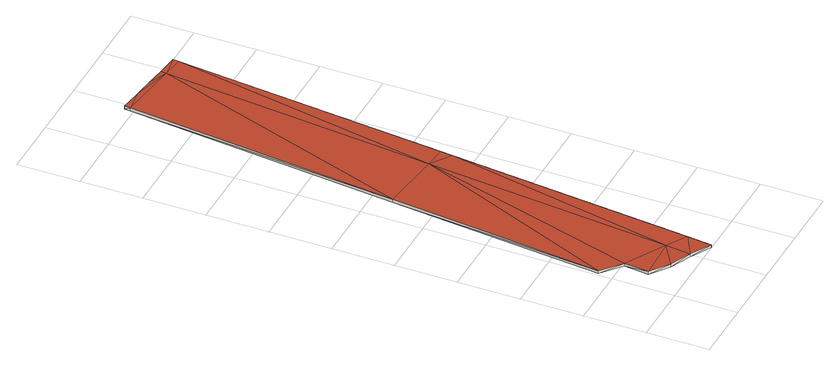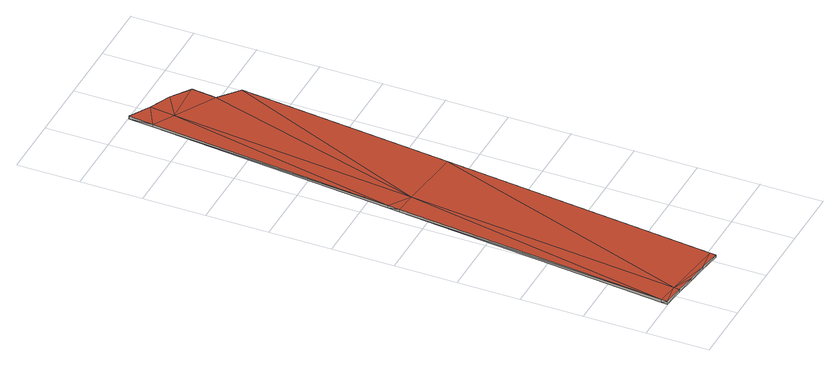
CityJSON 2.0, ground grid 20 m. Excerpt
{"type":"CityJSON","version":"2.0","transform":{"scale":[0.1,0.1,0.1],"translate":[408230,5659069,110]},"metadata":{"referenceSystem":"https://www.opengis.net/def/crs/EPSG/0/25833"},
"CityObjects":{
"building1":{"type":"Building","attributes":{"Stand_DGM":"2016","Stand_Basis-DLM":"2021","Gemeindeschluessel":"14612000","ObjektHoehe":1,"Stand_Laserscan":"2016","BodenHoehe":110.37,"Stand_3D-Stadtmodell":"2023","Geometrietyp2DReferenz":3000,"AbsoluteHoehe":111.37,"measuredHeight":1,"function":"53001_1800","roofType":"9999"},"geometry":[{"type":"MultiSurface","lod":"2","boundaries":[[[0,1,2]],[[3,4,0]],[[0,4,1]],[[5,6,7]],[[7,6,3]],[[7,3,0]],[[8,9,10]],[[10,5,11]],[[10,11,8]],[[8,11,12]],[[11,5,7]],[[11,13,12]],[[0,2,14]],[[14,2,15]],[[7,0,16]],[[7,16,17]],[[14,16,0]],[[11,7,18]],[[18,7,17]],[[13,11,19]],[[19,11,18]],[[2,1,20]],[[2,20,21]],[[1,4,22]],[[1,22,20]],[[4,3,23]],[[4,23,22]],[[3,6,24]],[[3,24,23]],[[6,5,25]],[[6,25,24]],[[5,10,26]],[[5,26,25]],[[10,9,27]],[[10,27,26]],[[9,8,28]],[[9,28,27]],[[8,12,29]],[[8,29,28]],[[12,13,30]],[[12,30,29]],[[13,19,31]],[[13,31,30]],[[19,18,32]],[[19,32,31]],[[18,17,33]],[[18,33,32]],[[17,16,34]],[[17,34,33]],[[16,14,35]],[[16,35,34]],[[14,15,36]],[[14,36,35]],[[15,2,21]],[[15,21,36]],[[21,20,37]],[[37,22,23]],[[20,22,37]],[[38,24,25]],[[23,24,38]],[[37,23,38]],[[26,27,28]],[[39,25,26]],[[28,39,26]],[[29,39,28]],[[38,25,39]],[[29,30,39]],[[33,34,38]],[[36,21,35]],[[34,37,38]],[[37,34,35]],[[32,38,39]],[[33,38,32]],[[31,39,30]],[[32,39,31]],[[35,21,37]]],"semantics":{"surfaces":[{"type":"RoofSurface"},{"type":"WallSurface"},{"type":"GroundSurface"}],"values":[0,0,0,0,0,0,0,0,0,0,0,0,0,0,0,0,0,0,0,0,0,1,1,1,1,1,1,1,1,1,1,1,1,1,1,1,1,1,1,1,1,1,1,1,1,1,1,1,1,1,1,1,1,1,1,2,2,2,2,2,2,2,2,2,2,2,2,2,2,2,2,2,2,2,2,2]}}]}
},
"vertices":[
[202,120,14],[126,69,14],[193,40,14],[73,194,14],[64,114,14],[82,933,14],[8,247,14],[284,911,14],[249,1821,14],[180,1830,14],[178,1810,14],[376,1786,14],[314,1813,14],[378,1805,14],[268,82,14],[259,2,14],[350,866,14],[354,904,14],[445,1777,14],[447,1797,14],[126,69,4],[193,40,4],[64,114,4],[73,194,4],[8,247,4],[82,933,4],[178,1810,4],[180,1830,4],[249,1821,4],[314,1813,4],[378,1805,4],[447,1797,4],[445,1777,4],[354,904,4],[350,866,4],[268,82,4],[259,2,4],[202,120,4],[284,911,4],[376,1786,4]
]}
